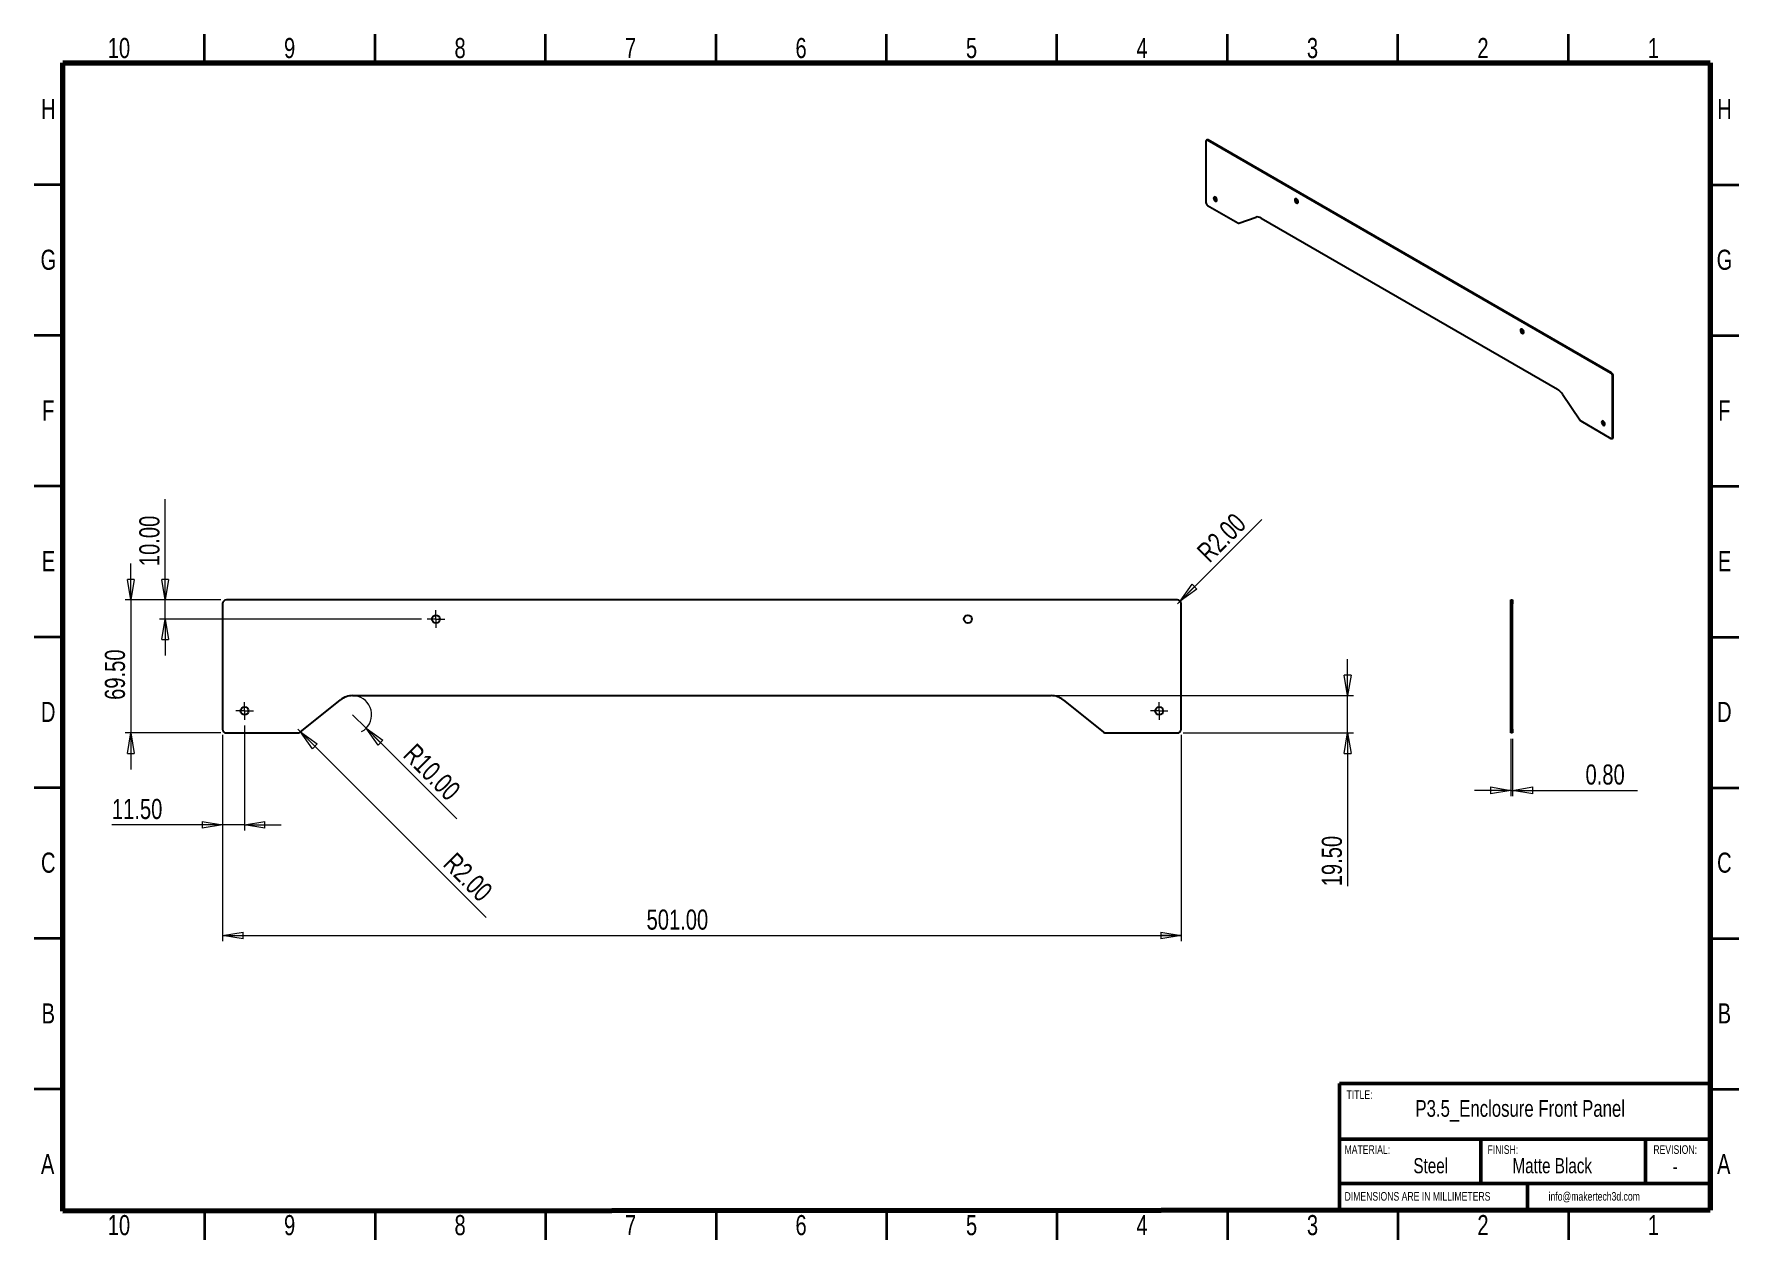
# Model space of a CAD drawing. Header units: millimetres. Extents: x 0 to 297, y 0 to 210.
import ezdxf

# ---------------------------------------------------------------- set-up
doc = ezdxf.new("R2010")
doc.units = ezdxf.units.MM
doc.styles.add('SLDTEXTSTYLE0', font='TXT', dxfattribs={"width": 0.75})
doc.dimstyles.new('SLDDIMSTYLE0', dxfattribs={"dimtxt": 3.5, "dimasz": 3.556, "dimexe": 0, "dimexo": 0.0625, "dimgap": 0.875, "dimtad": 1, "dimlfac": 3, "dimrnd": 1e-09, "dimzin": 4, "dimdsep": 46, "dimtxsty": 'SLDTEXTSTYLE0', "dimblk1": 'CLOSED', "dimblk2": 'CLOSED', "dimsah": 1, "dimcen": 0.09, "dimadec": 0, "dimazin": 1, "dimtfac": 1, "dimtofl": 0, "dimtmove": 0, "dimatfit": 3, "dimldrblk": 'CLOSED', "dimfxl": 1, "dimfrac": 2, "dimtolj": 1, "dimtzin": 12, "dimarcsym": 0})
doc.dimstyles.new('SLDDIMSTYLE1', dxfattribs={"dimtxt": 3.5, "dimasz": 3.556, "dimexe": 0, "dimexo": 0.0625, "dimgap": 0.875, "dimtad": 1, "dimlfac": 3, "dimrnd": 1e-09, "dimzin": 4, "dimdsep": 46, "dimtxsty": 'SLDTEXTSTYLE0', "dimblk1": 'CLOSED', "dimblk2": 'CLOSED', "dimsah": 1, "dimcen": 0.09, "dimadec": 0, "dimazin": 1, "dimtfac": 1, "dimtmove": 0, "dimatfit": 0, "dimldrblk": 'CLOSED', "dimfxl": 1, "dimfrac": 2, "dimtolj": 1, "dimtzin": 12, "dimarcsym": 0})
doc.dimstyles.new('SLDDIMSTYLE2', dxfattribs={"dimtxt": 3.5, "dimasz": 3.556, "dimexe": 0, "dimexo": 0.0625, "dimgap": 0.875, "dimtad": 1, "dimlfac": 3, "dimrnd": 1e-09, "dimzin": 4, "dimdsep": 46, "dimtxsty": 'SLDTEXTSTYLE0', "dimblk1": 'CLOSED', "dimblk2": 'CLOSED', "dimsah": 1, "dimcen": 0, "dimadec": 0, "dimazin": 1, "dimtfac": 1, "dimtofl": 0, "dimtmove": 0, "dimatfit": 3, "dimldrblk": 'CLOSED', "dimfxl": 1, "dimfrac": 2, "dimtolj": 1, "dimtzin": 12, "dimarcsym": 0})
doc.dimstyles.new('SLDDIMSTYLE3', dxfattribs={"dimtxt": 3.5, "dimasz": 3.556, "dimexe": 0, "dimexo": 0.0625, "dimgap": 0.875, "dimtad": 1, "dimlfac": 3, "dimrnd": 1e-09, "dimzin": 0, "dimdsep": 46, "dimtxsty": 'SLDTEXTSTYLE0', "dimblk1": 'CLOSED', "dimblk2": 'CLOSED', "dimsah": 1, "dimcen": 0.09, "dimadec": 0, "dimazin": 0, "dimtfac": 1, "dimtmove": 0, "dimatfit": 0, "dimldrblk": 'CLOSED', "dimfxl": 1, "dimfrac": 2, "dimtolj": 1, "dimtzin": 12, "dimarcsym": 0})

# ---------------------------------------------------------------- blocks, each defined once
blk = doc.blocks.new('_Closed')
at = {"color": 0, "linetype": 'ByBlock', "lineweight": -2}
for p, q in [((-1, 0.166667), (0, 0)), ((-1, 0.166667), (-1, -0.166667)), ((0, 0), (-1, -0.166667)), ((0, 0), (-1, 0))]:
    blk.add_line(p, q, dxfattribs=at)
blk = doc.blocks.new('_D')
at = {"color": 7, "linetype": 'Continuous', "lineweight": 0}
for p, q in [((32.84, 87.95), (32.84, 52.02)), ((199.84, 87.95), (199.84, 52.02)), ((32.84, 53.02), (199.84, 53.02))]:
    blk.add_line(p, q, dxfattribs=at)
at = {"color": 7, "linetype": 'Continuous', "lineweight": 18, "xscale": 3.556, "yscale": 3.556, "rotation": 180}
blk.add_blockref('_Closed', (32.84, 53.02, -0.13), dxfattribs=at)
at = {"color": 7, "linetype": 'Continuous', "lineweight": 18, "xscale": 3.556, "yscale": 3.556}
blk.add_blockref('_Closed', (199.84, 53.02, -0.13), dxfattribs=at)
at = {"color": 7, "linetype": 'Continuous', "lineweight": 18, "insert": (106.7, 57.53), "char_height": 3.5, "attachment_point": 1, "style": 'SLDTEXTSTYLE0'}
blk.add_mtext('501.00', dxfattribs=at)
blk = doc.blocks.new('_D_1')
at = {"color": 7, "linetype": 'Continuous', "lineweight": 0}
for p, q in [((22.84, 111.45), (22.84, 128.98)), ((32.51, 111.45), (21.84, 111.45)), ((22.84, 108.12), (22.84, 111.45)), ((67.47, 108.12), (21.84, 108.12)), ((22.84, 108.12), (22.84, 101.77))]:
    blk.add_line(p, q, dxfattribs=at)
at = {"color": 7, "linetype": 'Continuous', "lineweight": 18, "xscale": 3.556, "yscale": 3.556}
for p, rotation in [((22.84, 111.45, -0.13), 270), ((22.84, 108.12, -0.13), 90)]:
    blk.add_blockref('_Closed', p, dxfattribs=dict(at, rotation=rotation))
at = {"color": 7, "linetype": 'Continuous', "lineweight": 18, "insert": (18.33, 117.34), "char_height": 3.5, "attachment_point": 1, "rotation": 90, "style": 'SLDTEXTSTYLE0'}
blk.add_mtext('10.00', dxfattribs=at)
blk = doc.blocks.new('_D_2')
at = {"color": 7, "linetype": 'Continuous', "lineweight": 0}
for p, q in [((36.67, 89.59), (36.67, 71.29)), ((32.84, 87.95), (32.84, 71.29)), ((32.84, 72.29), (13.56, 72.29)), ((36.67, 72.29), (32.84, 72.29)), ((36.67, 72.29), (43.02, 72.29))]:
    blk.add_line(p, q, dxfattribs=at)
at = {"color": 7, "linetype": 'Continuous', "lineweight": 18, "xscale": 3.556, "yscale": 3.556}
blk.add_blockref('_Closed', (32.84, 72.29, -0.13), dxfattribs=at)
at = {"color": 7, "linetype": 'Continuous', "lineweight": 18, "xscale": 3.556, "yscale": 3.556, "rotation": 180}
blk.add_blockref('_Closed', (36.67, 72.29, -0.13), dxfattribs=at)
at = {"color": 7, "linetype": 'Continuous', "lineweight": 18, "insert": (13.56, 76.8), "char_height": 3.5, "attachment_point": 1, "style": 'SLDTEXTSTYLE0'}
blk.add_mtext('11.50', dxfattribs=at)
blk = doc.blocks.new('_D_3')
at = {"color": 7, "linetype": 'Continuous', "lineweight": 0}
for q in [(45.94, 88.95), (78.74, 56.15)]:
    blk.add_line((46.41, 88.48), q, dxfattribs=at)
at = {"color": 7, "linetype": 'Continuous', "lineweight": 18, "xscale": 3.556, "yscale": 3.556, "rotation": 135}
blk.add_blockref('_Closed', (46.41, 88.48, -0.13), dxfattribs=at)
at = {"color": 7, "linetype": 'Continuous', "lineweight": 18, "insert": (73.52, 67.74), "char_height": 3.5, "attachment_point": 1, "rotation": 315, "style": 'SLDTEXTSTYLE0'}
blk.add_mtext('R2.00', dxfattribs=at)
blk = doc.blocks.new('_D_4')
at = {"color": 7, "linetype": 'Continuous', "lineweight": 0}
for q in [(55.48, 91.45), (73.62, 73.31)]:
    blk.add_line((57.84, 89.1), q, dxfattribs=at)
at = {"color": 7, "linetype": 'Continuous', "lineweight": 18}
blk.add_arc((55.48, 91.45), 3.33, 298.3008, 73.3008, dxfattribs=at)
at = {"color": 7, "linetype": 'Continuous', "lineweight": 18, "xscale": 3.556, "yscale": 3.556, "rotation": 135}
blk.add_blockref('_Closed', (57.84, 89.1, -0.13), dxfattribs=at)
at = {"color": 7, "linetype": 'Continuous', "lineweight": 18, "insert": (66.56, 86.71), "char_height": 3.5, "attachment_point": 1, "rotation": 315, "style": 'SLDTEXTSTYLE0'}
blk.add_mtext('R10.00', dxfattribs=at)
blk = doc.blocks.new('_D_5')
at = {"color": 7, "linetype": 'Continuous', "lineweight": 0}
for q in [(213.87, 125.48), (199.17, 110.79)]:
    blk.add_line((199.65, 111.26), q, dxfattribs=at)
at = {"color": 7, "linetype": 'Continuous', "lineweight": 18, "xscale": 3.556, "yscale": 3.556, "rotation": 225}
blk.add_blockref('_Closed', (199.65, 111.26, -0.13), dxfattribs=at)
at = {"color": 7, "linetype": 'Continuous', "lineweight": 18, "insert": (202.3, 120.23), "char_height": 3.5, "attachment_point": 1, "rotation": 45, "style": 'SLDTEXTSTYLE0'}
blk.add_mtext('R2.00', dxfattribs=at)
blk = doc.blocks.new('_D_6')
at = {"color": 7, "linetype": 'Continuous', "lineweight": 0}
for p, q in [((16.84, 111.45), (16.84, 117.8)), ((32.51, 111.45), (15.84, 111.45)), ((16.84, 111.45), (16.84, 88.29)), ((32.51, 88.29), (15.84, 88.29)), ((16.84, 88.29), (16.84, 81.94))]:
    blk.add_line(p, q, dxfattribs=at)
at = {"color": 7, "linetype": 'Continuous', "lineweight": 18, "xscale": 3.556, "yscale": 3.556}
for p, rotation in [((16.84, 111.45, -0.13), 270), ((16.84, 88.29, -0.13), 90)]:
    blk.add_blockref('_Closed', p, dxfattribs=dict(at, rotation=rotation))
at = {"color": 7, "linetype": 'Continuous', "lineweight": 18, "insert": (12.33, 94.05), "char_height": 3.5, "attachment_point": 1, "rotation": 90, "style": 'SLDTEXTSTYLE0'}
blk.add_mtext('69.50', dxfattribs=at)
blk = doc.blocks.new('_D_7')
at = {"color": 7, "linetype": 'Continuous', "lineweight": 0}
for p, q in [((228.84, 94.79), (228.84, 101.14)), ((178.2, 94.79), (229.84, 94.79)), ((228.84, 88.29), (228.84, 94.79)), ((200.17, 88.29), (229.84, 88.29)), ((228.84, 88.29), (228.84, 61.58))]:
    blk.add_line(p, q, dxfattribs=at)
at = {"color": 7, "linetype": 'Continuous', "lineweight": 18, "xscale": 3.556, "yscale": 3.556}
for p, rotation in [((228.84, 94.79, -0.13), 270), ((228.84, 88.29, -0.13), 90)]:
    blk.add_blockref('_Closed', p, dxfattribs=dict(at, rotation=rotation))
at = {"color": 7, "linetype": 'Continuous', "lineweight": 18, "insert": (224.33, 61.58), "char_height": 3.5, "attachment_point": 1, "rotation": 90, "style": 'SLDTEXTSTYLE0'}
blk.add_mtext('19.50', dxfattribs=at)
blk = doc.blocks.new('SW_CENTERMARKSYMBOL_0')
at = {"color": 0, "linetype": 'Continuous', "lineweight": 18}
for p, q in [((-0.83, 0), (-1.53, 0)), ((0, 0), (-0.83, 0)), ((0, 0.83), (0, 1.53)), ((0, 0), (0, 0.83)), ((0, 0), (0, -0.83)), ((0, 0), (0.83, 0)), ((0.83, 0), (1.53, 0)), ((0, -0.83), (0, -1.53))]:
    blk.add_line(p, q, dxfattribs=at)
blk = doc.blocks.new('SW_CENTERMARKSYMBOL_1')
at = {"color": 0, "linetype": 'Continuous', "lineweight": 18}
for p, q in [((-0.83, 0), (-1.53, 0)), ((0, 0), (-0.83, 0)), ((0, 0.83), (0, 1.53)), ((0, 0), (0, 0.83)), ((0, 0), (0, -0.83)), ((0, 0), (0.83, 0)), ((0.83, 0), (1.53, 0)), ((0, -0.83), (0, -1.53))]:
    blk.add_line(p, q, dxfattribs=at)
blk = doc.blocks.new('SW_CENTERMARKSYMBOL_2')
at = {"color": 0, "linetype": 'Continuous', "lineweight": 18}
for p, q in [((-0.83, 0), (-1.53, 0)), ((0, 0), (-0.83, 0)), ((0, 0.83), (0, 1.53)), ((0, 0), (0, 0.83)), ((0, 0), (0, -0.83)), ((0, 0), (0.83, 0)), ((0.83, 0), (1.53, 0)), ((0, -0.83), (0, -1.53))]:
    blk.add_line(p, q, dxfattribs=at)
blk = doc.blocks.new('_D_8')
at = {"color": 7, "linetype": 'Continuous', "lineweight": 0}
for p, q in [((257.26, 87.29), (257.26, 77.29)), ((257.53, 87.29), (257.53, 77.29)), ((257.26, 78.29), (250.91, 78.29)), ((257.26, 78.29), (257.53, 78.29)), ((257.53, 78.29), (279.33, 78.29))]:
    blk.add_line(p, q, dxfattribs=at)
at = {"color": 7, "linetype": 'Continuous', "lineweight": 18, "xscale": 3.556, "yscale": 3.556}
blk.add_blockref('_Closed', (257.26, 78.29, -83.5), dxfattribs=at)
at = {"color": 7, "linetype": 'Continuous', "lineweight": 18, "xscale": 3.556, "yscale": 3.556, "rotation": 180}
blk.add_blockref('_Closed', (257.53, 78.29, -83.5), dxfattribs=at)
at = {"color": 7, "linetype": 'Continuous', "lineweight": 18, "insert": (270.28, 82.8), "char_height": 3.5, "attachment_point": 1, "style": 'SLDTEXTSTYLE0'}
blk.add_mtext('0.80', dxfattribs=at)

msp = doc.modelspace()

# ---------------------------------------------------------------- linework, layer by layer
at = {"color": 7, "linetype": 'Continuous', "lineweight": 35}
for p, q in [((29.7, 205), (29.7, 210)), ((59.4, 205), (59.4, 210)), ((89.1, 205), (89.1, 210)), ((118.8, 205), (118.8, 210)), ((148.5, 205), (148.5, 210)), ((178.2, 205), (178.2, 210)), ((207.9, 205), (207.9, 210)), ((237.6, 205), (237.6, 210)), ((267.3, 205), (267.3, 210)), ((148.5, 205.001), (148.5, 204.999)), ((5, 183.75), (0, 183.75)), ((292, 183.75), (297, 183.75)), ((5, 157.5), (0, 157.5)), ((292, 157.5), (297, 157.5)), ((5, 131.25), (0, 131.25)), ((292, 131.25), (297, 131.25)), ((5, 105), (0, 105)), ((4.999, 105), (5.001, 105)), ((292.001, 105), (291.999, 105)), ((292, 105), (297, 105)), ((5, 78.75), (0, 78.75)), ((292, 78.75), (297, 78.75)), ((5, 52.5), (0, 52.5)), ((292, 52.5), (297, 52.5)), ((5, 26.25), (0, 26.25)), ((292, 26.25), (297, 26.25)), ((29.7, 5), (29.7, 0)), ((59.4, 5), (59.4, 0)), ((89.1, 5), (89.1, 0)), ((118.8, 5), (118.8, 0)), ((148.5, 4.999), (148.5, 5.001)), ((148.5, 5), (148.5, 0)), ((178.2, 5), (178.2, 0)), ((207.9, 5), (207.9, 0)), ((237.6, 5), (237.6, 0)), ((267.3, 5), (267.3, 0))]:
    msp.add_line(p, q, dxfattribs=at)
at = {"color": 7, "linetype": 'Continuous', "lineweight": 70}
for p, q in [((5, 5), (5, 205)), ((5, 205), (292, 205)), ((292, 205), (292, 5.1961)), ((292, 5.1961), (5, 5))]:
    msp.add_line(p, q, dxfattribs=at)
at = {"color": 7, "linetype": 'Continuous', "lineweight": 25}
for p, q in [((204.148, 191.3493), (204.148, 180.6526)), ((204.344, 191.5978), (204.2309, 191.5325)), ((204.544, 191.578), (204.4309, 191.5127)), ((274.7173, 150.9372), (204.4309, 191.5127)), ((274.8304, 151.0025), (204.544, 191.578)), ((204.4309, 180.1627), (209.7058, 177.1176)), ((209.8823, 177.0871), (212.8724, 178.1173)), ((213.7547, 177.9647), (265.3935, 148.1543)), ((274.7173, 150.9372), (274.8304, 151.0025)), ((275.1133, 150.5126), (275.0001, 150.4473)), ((275.0001, 139.7506), (275.0001, 150.4473)), ((275.1133, 139.8159), (275.1133, 150.5126)), ((266.2758, 147.2882), (269.2659, 142.8057)), ((269.4423, 142.6324), (274.7173, 139.5873)), ((274.9173, 139.5675), (275.0304, 139.6328)), ((275.0001, 139.7506), (275.1133, 139.8159)), ((32.8413, 110.7854), (32.8413, 88.9521)), ((199.1746, 111.4521), (33.508, 111.4521)), ((199.8413, 88.9521), (199.8413, 110.7854)), ((257.264, 111.4521), (257.5307, 111.4521)), ((257.264, 110.7854), (257.264, 111.4521)), ((257.5307, 110.7854), (257.264, 110.7854)), ((257.264, 88.9521), (257.264, 110.7854)), ((257.5307, 111.4521), (257.5307, 110.7854)), ((257.5307, 88.9521), (257.5307, 110.7854)), ((46.3571, 88.4311), (53.4047, 94.0572)), ((55.4843, 94.7854), (177.1982, 94.7854)), ((179.2778, 94.0572), (186.3255, 88.4311)), ((33.508, 88.2854), (45.9412, 88.2854)), ((186.7414, 88.2854), (199.1746, 88.2854)), ((257.264, 88.9521), (257.5307, 88.9521)), ((257.264, 88.2854), (257.264, 88.9521)), ((257.5307, 88.2854), (257.264, 88.2854)), ((257.5307, 88.9521), (257.5307, 88.2854))]:
    msp.add_line(p, q, dxfattribs=at)
at = {"color": 7, "linetype": 'Continuous', "lineweight": 50}
for p, q in [((227.4111, 27.2579), (292, 27.2579)), ((227.4111, 27.2579), (227.4111, 5.1741)), ((227.4111, 17.5712), (292, 17.5712)), ((252.0678, 9.8325), (252.0678, 17.5712)), ((280.7074, 9.8325), (280.7074, 17.5712)), ((227.4111, 9.8325), (292, 9.8325)), ((260.1753, 5.1744), (260.1753, 9.8325))]:
    msp.add_line(p, q, dxfattribs=at)
at = {"color": 7, "linetype": 'Continuous', "lineweight": 25, "flags": 128}
for points in [[(206.0714, 181.0938), (206.0488, 181.238), (205.9844, 181.3865), (205.888, 181.5164), (205.7744, 181.6082), (205.6607, 181.6477), (205.5644, 181.6289), (205.5, 181.5548), (205.4774, 181.4366), (205.5, 181.2924), (205.5644, 181.1439), (205.6607, 181.014), (205.7744, 180.9223), (205.888, 180.8828), (205.9844, 180.9015), (206.0488, 180.9756), (206.0714, 181.0938)], [(205.6287, 181.6482), (205.6131, 181.6202), (205.5905, 181.502)], [(205.5905, 181.502), (205.6131, 181.3577), (205.6775, 181.2092), (205.7739, 181.0793), (205.8875, 180.9876), (206.0012, 180.9481), (206.0332, 180.9476)], [(220.2135, 180.7685), (220.1909, 180.9128), (220.1265, 181.0612), (220.0302, 181.1911), (219.9165, 181.2829), (219.8029, 181.3224), (219.7065, 181.3036), (219.6421, 181.2296), (219.6195, 181.1114), (219.6421, 180.9671), (219.7065, 180.8186), (219.8029, 180.6887), (219.9165, 180.597), (220.0302, 180.5575), (220.1265, 180.5762), (220.1909, 180.6503), (220.2135, 180.7685)], [(219.7709, 181.3229), (219.7553, 181.2949), (219.7327, 181.1767)], [(219.7327, 181.1767), (219.7553, 181.0324), (219.8197, 180.884), (219.916, 180.754), (220.0297, 180.6623), (220.1433, 180.6228), (220.1753, 180.6223)], [(258.9347, 158.4152), (258.9573, 158.2709), (259.0217, 158.1225), (259.118, 157.9925), (259.2317, 157.9008), (259.3453, 157.8613), (259.4417, 157.88), (259.506, 157.9541), (259.5286, 158.0723), (259.506, 158.2166), (259.4417, 158.365), (259.3453, 158.495), (259.2317, 158.5867), (259.118, 158.6262), (259.0217, 158.6075), (258.9573, 158.5334), (258.9347, 158.4152)], [(259.086, 158.6267), (259.0704, 158.5987), (259.0478, 158.4805)], [(259.0478, 158.4805), (259.0704, 158.3362), (259.1348, 158.1878), (259.2311, 158.0578), (259.3448, 157.9661), (259.4584, 157.9266), (259.4905, 157.9261)], [(273.0768, 142.4123), (273.0994, 142.2681), (273.1638, 142.1196), (273.2601, 141.9897), (273.3738, 141.8979), (273.4874, 141.8584), (273.5838, 141.8772), (273.6482, 141.9513), (273.6708, 142.0695), (273.6482, 142.2137), (273.5838, 142.3622), (273.4874, 142.4921), (273.3738, 142.5838), (273.2601, 142.6233), (273.1638, 142.6046), (273.0994, 142.5305), (273.0768, 142.4123)], [(273.2281, 142.6239), (273.2126, 142.5958), (273.1899, 142.4777)], [(273.1899, 142.4777), (273.2126, 142.3334), (273.2769, 142.1849), (273.3733, 142.055), (273.4869, 141.9633), (273.6006, 141.9238), (273.6326, 141.9233)]]:
    msp.add_lwpolyline(points, dxfattribs=at)
at = {"color": 7, "linetype": 'Continuous', "lineweight": 25}
for centre in [(70.008, 108.1188), (162.6746, 108.1188), (36.6746, 92.1188), (196.008, 92.1188)]:
    msp.add_circle(centre, 0.7, dxfattribs=at)
for centre, radius, start, end in [((204.3205, 191.3773), 0.1747, 50.796715, 189.214037), ((204.4269, 191.4144), 0.2012, 54.382423, 114.307119), ((204.7621, 180.6806), 0.6147, 182.605478, 237.394522), ((209.8279, 177.298), 0.2178, 235.918259, 284.463333), ((213.1444, 177.0627), 1.0891, 55.918259, 104.463333), ((274.3861, 150.4193), 0.6147, 2.605478, 57.394522), ((274.4992, 150.4847), 0.6147, 2.605478, 57.394522), ((263.9394, 145.7906), 2.7752, 32.658669, 58.400663), ((269.7332, 143.1052), 0.555, 212.658669, 238.400663), ((274.8277, 139.7226), 0.1747, 230.796715, 9.214037), ((274.923, 139.7917), 0.1918, 304.056351, 7.25583), ((33.508, 110.7854), 0.6667, 90, 180), ((199.1746, 110.7854), 0.6667, 0, 90), ((55.4843, 91.4521), 3.3333, 90, 128.6), ((177.1982, 91.4521), 3.3333, 51.4, 90), ((33.508, 88.9521), 0.6667, 180, 270), ((45.9412, 88.9521), 0.6667, 270, 308.6), ((186.7414, 88.9521), 0.6667, 231.4, 270), ((199.1746, 88.9521), 0.6667, 270, 0)]:
    msp.add_arc(centre, radius, start, end, dxfattribs=at)

# ---------------------------------------------------------------- block references
at = {"color": 7, "linetype": 'Continuous', "lineweight": 0}
for name, p in [('SW_CENTERMARKSYMBOL_1', (70.008, 108.1188)), ('SW_CENTERMARKSYMBOL_2', (36.6746, 92.1188)), ('SW_CENTERMARKSYMBOL_0', (196.008, 92.1188))]:
    msp.add_blockref(name, p, dxfattribs=at)

# ---------------------------------------------------------------- texts
at = {"color": 7, "linetype": 'Continuous', "lineweight": 0, "style": 'SLDTEXTSTYLE0'}
for s, insert, char_height, attachment_point in [('10', (14.7795, 209.326), 3.5, 2), ('9', (44.5148, 209.326), 3.5, 2), ('8', (74.2148, 209.326), 3.5, 2), ('7', (103.9148, 209.326), 3.5, 2), ('6', (133.6148, 209.326), 3.5, 2), ('5', (163.3148, 209.326), 3.5, 2), ('4', (193.0148, 209.326), 3.5, 2), ('3', (222.7148, 209.326), 3.5, 2), ('2', (252.4148, 209.326), 3.5, 2), ('1', (282.1148, 209.326), 3.5, 2), ('H', (2.4915, 198.701), 3.5, 2), ('H', (294.4915, 198.701), 3.5, 2), ('G', (2.4891, 172.451), 3.5, 2), ('G', (294.4891, 172.451), 3.5, 2), ('F', (2.4635, 146.201), 3.5, 2), ('F', (294.4635, 146.201), 3.5, 2), ('E', (2.5061, 119.951), 3.5, 2), ('E', (294.5061, 119.951), 3.5, 2), ('D', (2.4599, 93.701), 3.5, 2), ('D', (294.4599, 93.701), 3.5, 2), ('C', (2.4635, 67.451), 3.5, 2), ('C', (294.4635, 67.451), 3.5, 2), ('B', (2.4733, 41.201), 3.5, 2), ('B', (294.4733, 41.201), 3.5, 2), ('TITLE:', (228.6518, 26.0589), 1.5, 1), ('P3.5_Enclosure Front Panel', (258.9012, 24.3474), 2.910417, 2), ('A', (2.3602, 14.951), 3.5, 2), ('MATERIAL:', (228.2983, 16.4819), 1.5, 1), ('FINISH:', (253.1955, 16.4819), 1.5, 1), ('REVISION:', (282.0955, 16.4819), 1.5, 1), ('A', (294.3602, 14.951), 3.5, 2), ('Steel', (243.3177, 14.2487), 2.64583, 2), ('Matte Black', (257.5522, 14.2487), 2.645833, 1), ('-', (285.4302, 14.0966), 2.6458, 1), ('DIMENSIONS ARE IN MILLIMETERS', (228.2983, 8.3332), 1.5, 1), ('info@makertech3d.com', (263.8412, 8.3332), 1.5, 1), ('10', (14.7795, 4.326), 3.5, 2), ('9', (44.5148, 4.326), 3.5, 2), ('8', (74.2148, 4.326), 3.5, 2), ('7', (103.9148, 4.326), 3.5, 2), ('6', (133.6148, 4.326), 3.5, 2), ('5', (163.3148, 4.326), 3.5, 2), ('4', (193.0148, 4.326), 3.5, 2), ('3', (222.7148, 4.326), 3.5, 2), ('2', (252.4148, 4.326), 3.5, 2), ('1', (282.1148, 4.326), 3.5, 2)]:
    msp.add_mtext(s, dxfattribs=dict(at, insert=insert, char_height=char_height, attachment_point=attachment_point))

# ---------------------------------------------------------------- dimensions: what is measured, and where the dimension line sits
at = {"color": 7, "linetype": 'Continuous', "lineweight": 18}
for base, p1, p2, picture, middle in [((22.8413, 111.4521), (68.4746, 108.1188), (33.508, 111.4521), '_D_1', (22.8413, 123.158)), ((16.8413, 88.2854), (33.508, 111.4521), (33.508, 88.2854), '_D_6', (16.8413, 99.8688)), ((228.843, 94.7854), (199.1746, 88.2854), (177.1982, 94.7854), '_D_7', (228.843, 67.4034))]:
    dim = msp.add_linear_dim(base=base, p1=p1, p2=p2, angle=90, dimstyle='SLDDIMSTYLE1', dxfattribs=at)
    dim.commit()
    dim.dimension.update_dxf_attribs({"geometry": picture, "text_midpoint": middle, "dimtype": 160})
for center, mpoint, picture, middle in [((199.1746, 110.7854), (199.646, 111.2568), '_D_5', (209.8413, 121.4521)), ((55.4843, 91.4521), (57.8414, 89.0951), '_D_4', (68.651, 78.2854)), ((45.9412, 88.9521), (46.4126, 88.4807), '_D_3', (74.6078, 60.2854))]:
    dim = msp.add_radius_dim(center=center, mpoint=mpoint, dimstyle='SLDDIMSTYLE2', dxfattribs=at)
    dim.commit()
    dim.dimension.update_dxf_attribs({"geometry": picture, "text_midpoint": middle, "dimtype": 164})
for base, p1, p2, dimstyle, picture, middle in [((32.8413, 72.2854), (36.6746, 90.5854), (32.8413, 88.9521), 'SLDDIMSTYLE1', '_D_2', (19.3795, 72.2854)), ((199.8413, 53.0221), (32.8413, 88.9521), (199.8413, 88.9521), 'SLDDIMSTYLE0', '_D', (113.8145, 53.0221)), ((257.5307, 78.2854), (257.264, 88.2854), (257.5307, 88.2854), 'SLDDIMSTYLE3', '_D_8', (274.8084, 78.2854))]:
    dim = msp.add_linear_dim(base=base, p1=p1, p2=p2, dimstyle=dimstyle, dxfattribs=at)
    dim.commit()
    dim.dimension.update_dxf_attribs({"geometry": picture, "text_midpoint": middle, "dimtype": 160})

doc.saveas('drawing.dxf')
